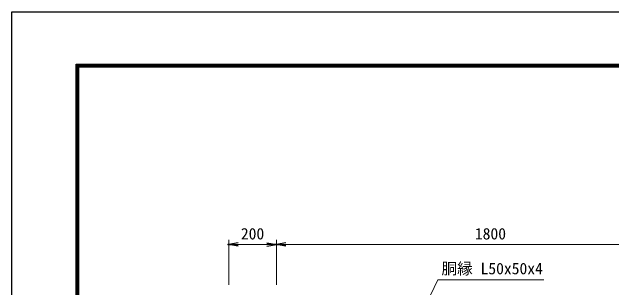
# Model space of a CAD drawing. Units: millimetres, scale not verified. Extents: x -4200 to 4200, y -2970 to 2970.
# Drawn here: x -4200 to -1686, y 1814 to 2970 of the extents above; entities that cross this region are included whole.
import ezdxf
from ezdxf.enums import TextEntityAlignment as Align

# ---------------------------------------------------------------- set-up
doc = ezdxf.new("R2010")
doc.units = ezdxf.units.MM
doc.header["$LTSCALE"] = 10
doc.header["$PDMODE"] = 32
doc.header["$PDSIZE"] = 5
for name, color, linetype, lineweight in [('0-5_D-STR-DIM', 7, 'Continuous', 13), ('0-6_0', 7, 'Continuous', 25), ('0-9_D-STR-TXT', 7, 'Continuous', 13), ('0-A_D-TTL', 7, 'Continuous', 25)]:
    doc.layers.add(name, color=color, linetype=linetype, lineweight=lineweight)
doc.layers.add('0-7_Defpoints', color=8, linetype='Continuous')
doc.styles.add('ＭＳ ゴシック', font='')
doc.styles.get('ＭＳ ゴシック').set_extended_font_data('MS Gothic')

# ---------------------------------------------------------------- blocks, each defined once
blk = doc.blocks.new('_Open')
at = {"layer": '0-6_0'}
blk.add_line((-10, 1.667), (0, 0), dxfattribs=at)
blk.add_lwpolyline([(-10, -1.667), (0, 0), (-10, 0)], dxfattribs=at)

msp = doc.modelspace()

# ---------------------------------------------------------------- linework, layer by layer
at = {"layer": '0-5_D-STR-DIM'}
for p, q in [((-3290.53, 1823.04), (-3290.53, 2013.04)), ((-3090.53, 1823.04), (-3090.53, 2013.04)), ((-3090.53, 1823.04), (-3090.53, 2013.04)), ((-3130.53, 1993.04), (-3250.53, 1993.04)), ((-3050.53, 1993.04), (-1330.53, 1993.04))]:
    msp.add_line(p, q, dxfattribs=at)
at = {"layer": '0-7_Defpoints'}
msp.add_point((-3290.53, 1993.04), dxfattribs=at)
at = {"layer": '0-9_D-STR-TXT'}
msp.add_lwpolyline([(-1968.34, 1844.08), (-2412.72, 1844.08), (-2460.43, 1744.84)], dxfattribs=at)
at = {"layer": '0-A_D-TTL', "color": 2}
msp.add_lwpolyline([(-4200, 2970), (4200, 2970), (4200, -2970), (-4200, -2970)], close=True, dxfattribs=at)
at = {"layer": '0-A_D-TTL'}
for points in [[(-3930, 2750), (3930, 2750), (3930, -2750), (-3930, -2750)], [(-3927.5, 2747.5), (3927.5, 2747.5), (3927.5, -2747.5), (-3927.5, -2747.5)], [(-3925, 2745), (3925, 2745), (3925, -2745), (-3925, -2745)], [(-3922.5, 2742.5), (3922.5, 2742.5), (3922.5, -2742.5), (-3922.5, -2742.5)], [(-3920, 2740), (3920, 2740), (3920, -2740), (-3920, -2740)]]:
    msp.add_lwpolyline(points, close=True, dxfattribs=at)

# ---------------------------------------------------------------- block references
at = {"layer": '0-5_D-STR-DIM', "xscale": 4, "yscale": 4, "rotation": 180}
for p in [(-3290.53, 1993.04), (-3090.53, 1993.04)]:
    msp.add_blockref('_Open', p, dxfattribs=at)
at = {"layer": '0-5_D-STR-DIM', "xscale": 4, "yscale": 4}
msp.add_blockref('_Open', (-3090.53, 1993.04), dxfattribs=at)

# ---------------------------------------------------------------- texts
at = {"layer": '0-5_D-STR-DIM', "style": 'ＭＳ ゴシック'}
for s, p in [('200', (-3239.53, 1999.79)), ('1800', (-2257.43, 1999.79))]:
    msp.add_text(s, height=48.09, dxfattribs=at).set_placement(p, align=Align.BOTTOM_LEFT)
at = {"layer": '0-9_D-STR-TXT', "style": 'ＭＳ ゴシック'}
msp.add_text('胴縁 L50x50x4', height=48.09, dxfattribs=at).set_placement((-2397.52, 1853.49), align=Align.BOTTOM_LEFT)

doc.saveas('drawing.dxf')
